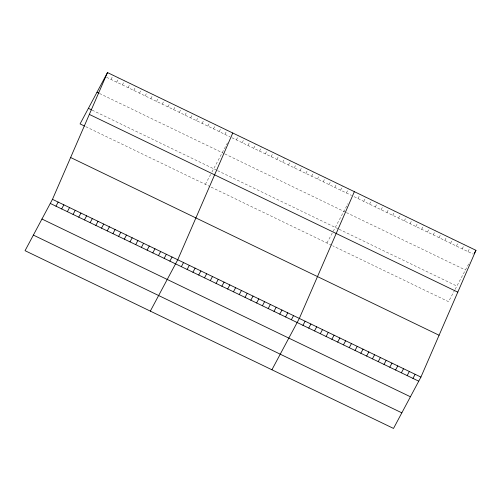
<?xml version="1.0" encoding="UTF-8"?>
<svg xmlns="http://www.w3.org/2000/svg" width="501" height="501" viewBox="0 0 501 501"><rect width="100%" height="100%" fill="white"/><g stroke="black" fill="none" stroke-linecap="round" stroke-linejoin="round"><path stroke-width="0.38" stroke-dasharray="2.5 1.88" d="M110.997 79.415L113.182 75.313M116.689 82.158L118.881 78.062M122.382 84.907L124.574 80.805M128.081 87.656L130.266 83.554M133.773 90.399L135.959 86.304M139.466 93.148L141.658 89.046M145.158 95.898L147.35 91.796M150.857 98.641L153.043 94.545M156.55 101.39L158.742 97.288M162.243 104.139L164.434 100.037M167.941 106.882L170.127 102.786M173.634 109.631L175.82 105.529M179.327 112.374L181.519 108.279M185.019 115.124L187.211 111.028M190.718 117.873L192.904 113.771M196.411 120.616L198.596 116.52M202.103 123.365L204.295 119.269M207.802 126.114L209.988 122.012M213.495 128.857L215.68 124.762M219.188 131.606L221.379 127.504M224.88 134.356L227.072 130.254M205.347 184.349L210.896 173.953M211.942 172.006L226.07 145.547M226.414 144.895L227.454 142.948M236.366 139.892L238.557 135.796M242.158 142.685L244.344 138.589M247.945 145.478L250.137 141.382M253.738 148.271L255.923 144.175M259.531 151.064L261.716 146.968M265.317 153.857L267.509 149.761M271.11 156.65L273.295 152.554M276.896 159.443L279.088 155.348M282.689 162.236L284.875 158.141M288.476 165.036L290.668 160.934M294.269 167.829L296.454 163.727M300.061 170.622L302.247 166.52M305.848 173.415L308.04 169.313M311.641 176.208L313.826 172.106M317.427 179.001L319.619 174.899M323.22 181.794L325.406 177.692M329.007 184.587L331.199 180.485M334.8 187.38L336.985 183.278M340.586 190.173L342.778 186.071M346.379 192.966L348.571 188.864M326.94 243.01L332.839 231.963M333.184 231.312L348.007 203.556M357.958 198.553L360.15 194.451M363.751 201.346L365.937 197.244M369.538 204.139L371.729 200.037M375.33 206.932L377.516 202.83M381.117 209.725L383.309 205.623M386.91 212.518L389.102 208.416M392.703 215.311L394.888 211.209M398.489 218.104L400.681 214.002M404.282 220.897L406.468 216.795M410.068 223.69L412.26 219.588M415.861 226.483L418.047 222.381M421.648 229.276L423.84 225.174M427.441 232.069L429.626 227.968M433.233 234.863L435.419 230.761M439.02 237.656L441.212 233.554M444.813 240.449L446.998 236.353M450.599 243.242L452.791 239.146M456.392 246.035L458.578 241.939M462.179 248.828L464.371 244.732M467.972 251.621L470.157 247.525M454.776 289.973L448.533 301.665L332.733 245.803M455.121 289.321L469.6 262.211M106.569 77.279L229.946 136.798M231.863 137.719L351.527 195.446M354.101 196.686L473.119 254.107M99.505 93.48L224.179 153.625M224.824 153.932L345.771 212.28M346.416 212.593L465.435 270.008M92.19 110.157L216.889 170.309M217.534 170.622L338.482 228.97M339.127 229.276L456.856 286.071M85.765 126.665L209.85 186.522M211.14 187.142L331.443 245.183"/><path stroke-width="0.75" d="M52.467 199.335L107.49 72.57L475.95 250.318L420.928 377.084L393.51 428.43L25.05 250.682L52.467 199.335L420.928 377.084M232.765 133.003L177.742 259.769L150.325 311.121M354.357 191.658L299.335 318.423L271.918 369.776M107.49 72.57L80.072 123.916L84.5 126.052M55.974 206.18L58.16 202.078M61.667 208.93L63.859 204.828M67.366 211.672L69.551 207.577M73.058 214.422L75.244 210.32M78.751 217.171L80.943 213.069M84.444 219.914L86.635 215.818M90.142 222.663L92.328 218.561M95.835 225.412L98.021 221.31M101.528 228.155L103.72 224.06M107.227 230.905L109.412 226.803M112.919 233.648L115.105 229.552M118.612 236.397L120.804 232.301M124.304 239.146L126.496 235.044M130.003 241.889L132.189 237.793M135.696 244.638L137.881 240.543M141.388 247.388L143.58 243.286M147.087 250.131L149.273 246.035M152.78 252.88L154.966 248.778M158.473 255.629L160.664 251.527M164.165 258.372L166.357 254.276M169.864 261.121L172.05 257.019M181.343 266.664L183.535 262.562M187.136 269.457L189.328 265.355M192.929 272.25L195.114 268.148M198.715 275.043L200.907 270.941M204.508 277.836L206.694 273.734M210.295 280.629L212.487 276.527M216.088 283.422L218.273 279.32M221.874 286.215L224.066 282.113M227.667 289.008L229.859 284.906M233.46 291.801L235.645 287.699M239.246 294.594L241.438 290.492M245.039 297.387L247.225 293.285M250.826 300.18L253.018 296.078M256.618 302.973L258.804 298.872M262.405 305.767L264.597 301.665M268.198 308.56L270.383 304.458M273.991 311.353L276.176 307.251M279.777 314.146L281.969 310.044M285.57 316.939L287.756 312.837M291.357 319.732L293.548 315.63M302.936 325.318L305.128 321.222M308.729 328.111L310.914 324.015M314.522 330.904L316.707 326.809M320.308 333.697L322.5 329.602M326.101 336.49L328.287 332.395M331.887 339.283L334.079 335.188M337.68 342.077L339.866 337.981M343.467 344.87L345.659 340.774M349.26 347.663L351.445 343.567M355.046 350.456L357.238 346.36M360.839 353.249L363.031 349.153M366.632 356.042L368.817 351.946M372.418 358.835L374.61 354.739M378.211 361.628L380.397 357.532M383.998 364.421L386.19 360.325M389.791 367.214L391.976 363.119M395.577 370.007L397.769 365.912M401.37 372.8L403.562 368.705M407.163 375.593L409.348 371.498M474.128 253.731L475.95 250.318M412.949 378.387L415.141 374.291M96.975 92.259L98.872 93.173M88.395 108.322L91.558 109.851M89.335 114.403L457.795 292.152M70.622 157.502L439.089 335.25M50.282 203.431L418.742 381.18M41.952 219.025L410.413 396.773M33.373 235.094L401.84 412.843"/></g></svg>
